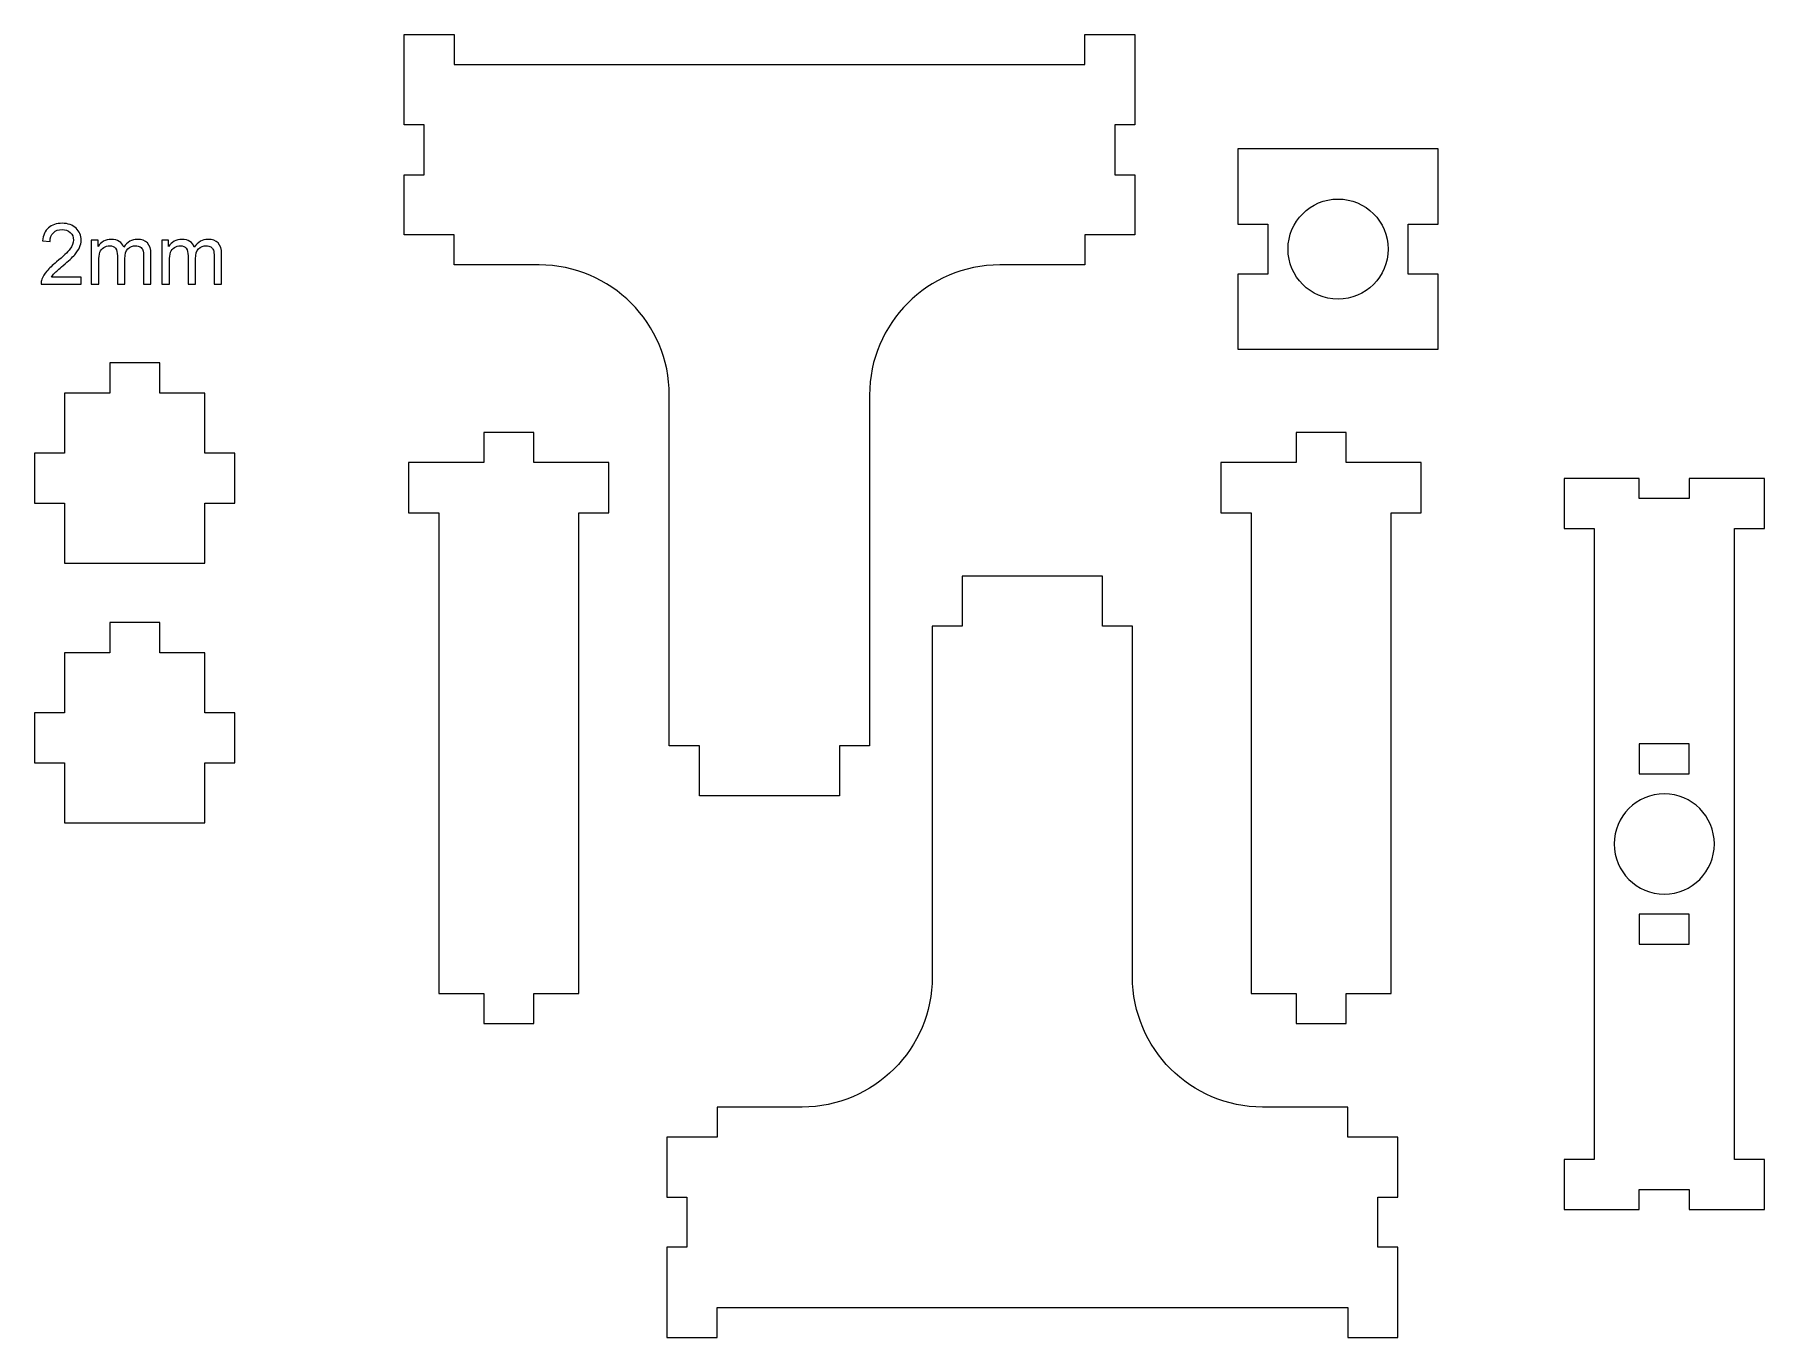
# Model space of a CAD drawing. Header units: millimetres. Extents: x -359 to 31, y -428 to 533.
# Drawn here: x -312.3 to -139.6, y -318.7 to -188.6 of the extents above; entities that cross this region are included whole.
import ezdxf

# ---------------------------------------------------------------- set-up
doc = ezdxf.new("R2010")
doc.units = ezdxf.units.MM
doc.header["$MEASUREMENT"] = 0
doc.layers.add('Cut', color=7, linetype='Continuous')
doc.layers.add('Guides', color=7, linetype='Continuous', plot=False)

msp = doc.modelspace()

# ---------------------------------------------------------------- linework, layer by layer
at = {"layer": 'Cut', "color": 250, "lineweight": 9}
msp.add_ellipse((-182.1365, -210.0274), major_axis=(0, 5), ratio=1, dxfattribs=at)
for points, knots in [([(-202.4346, -208.6134), (-202.4346, -208.6134), (-202.4346, -202.6135), (-202.4346, -202.6135), (-202.4346, -202.6135), (-202.4346, -202.6135), (-204.4346, -202.6135), (-204.4346, -202.6135), (-204.4346, -202.6135), (-204.4346, -202.6135), (-204.4346, -197.6135), (-204.4346, -197.6135), (-204.4346, -197.6135), (-204.4346, -197.6135), (-202.4346, -197.6135), (-202.4346, -197.6135), (-202.4346, -197.6135), (-202.4346, -197.6135), (-202.4346, -191.6134), (-202.4346, -191.6134), (-202.4346, -191.6134), (-202.4346, -191.6134), (-202.4346, -188.6134), (-202.4346, -188.6134), (-202.4346, -188.6134), (-202.4346, -188.6134), (-207.4346, -188.6134), (-207.4346, -188.6134), (-207.4346, -188.6134), (-207.4346, -188.6134), (-207.4346, -191.6134), (-207.4346, -191.6134), (-207.4346, -191.6134), (-207.4346, -191.6134), (-228.9346, -191.6134), (-228.9346, -191.6134), (-228.9346, -191.6134), (-228.9346, -191.6134), (-248.9346, -191.6134), (-248.9346, -191.6134), (-248.9346, -191.6134), (-248.9346, -191.6134), (-270.4346, -191.6134), (-270.4346, -191.6134), (-270.4346, -191.6134), (-270.4346, -191.6134), (-270.4346, -188.6134), (-270.4346, -188.6134), (-270.4346, -188.6134), (-270.4346, -188.6134), (-275.4346, -188.6134), (-275.4346, -188.6134), (-275.4346, -188.6134), (-275.4346, -188.6134), (-275.4346, -191.6134), (-275.4346, -191.6134), (-275.4346, -191.6134), (-275.4346, -191.6134), (-275.4346, -197.6135), (-275.4346, -197.6135), (-275.4346, -197.6135), (-275.4346, -197.6135), (-273.4346, -197.6135), (-273.4346, -197.6135), (-273.4346, -197.6135), (-273.4346, -197.6135), (-273.4346, -202.6135), (-273.4346, -202.6135), (-273.4346, -202.6135), (-273.4346, -202.6135), (-275.4346, -202.6135), (-275.4346, -202.6135), (-275.4346, -202.6135), (-275.4346, -202.6135), (-275.4346, -208.6134), (-275.4346, -208.6134), (-275.4346, -208.6134), (-275.4346, -208.6134), (-270.4346, -208.6134), (-270.4346, -208.6134), (-270.4346, -208.6134), (-270.4346, -208.6134), (-270.4346, -211.6134), (-270.4346, -211.6134), (-270.4346, -211.6134), (-270.4346, -211.6134), (-261.9346, -211.6134), (-261.9346, -211.6134), (-261.9346, -211.6134), (-254.7549, -211.6134), (-248.9346, -217.4337), (-248.9346, -224.6134), (-248.9346, -224.6134), (-248.9346, -224.6134), (-248.9346, -259.6134), (-248.9346, -259.6134), (-248.9346, -259.6134), (-248.9346, -259.6134), (-245.9346, -259.6134), (-245.9346, -259.6134), (-245.9346, -259.6134), (-245.9346, -259.6134), (-245.9346, -264.6134), (-245.9346, -264.6134), (-245.9346, -264.6134), (-245.9346, -264.6134), (-231.9346, -264.6134), (-231.9346, -264.6134), (-231.9346, -264.6134), (-231.9346, -264.6134), (-231.9346, -259.6134), (-231.9346, -259.6134), (-231.9346, -259.6134), (-231.9346, -259.6134), (-228.9346, -259.6134), (-228.9346, -259.6134), (-228.9346, -259.6134), (-228.9346, -259.6134), (-228.9346, -224.6134), (-228.9346, -224.6134), (-228.9346, -224.6134), (-228.9346, -217.4337), (-223.1143, -211.6134), (-215.9346, -211.6134), (-215.9346, -211.6134), (-215.9346, -211.6134), (-207.4346, -211.6134), (-207.4346, -211.6134), (-207.4346, -211.6134), (-207.4346, -211.6134), (-207.4346, -208.6134), (-207.4346, -208.6134), (-207.4346, -208.6134), (-207.4346, -208.6134), (-202.4346, -208.6134), (-202.4346, -208.6134)], [0, 0, 0, 0, 0.02857143, 0.02857143, 0.02857143, 0.02857143, 0.05714286, 0.05714286, 0.05714286, 0.05714286, 0.08571429, 0.08571429, 0.08571429, 0.08571429, 0.11428571, 0.11428571, 0.11428571, 0.11428571, 0.14285714, 0.14285714, 0.14285714, 0.14285714, 0.17142857, 0.17142857, 0.17142857, 0.17142857, 0.2, 0.2, 0.2, 0.2, 0.22857143, 0.22857143, 0.22857143, 0.22857143, 0.25714286, 0.25714286, 0.25714286, 0.25714286, 0.28571429, 0.28571429, 0.28571429, 0.28571429, 0.31428571, 0.31428571, 0.31428571, 0.31428571, 0.34285714, 0.34285714, 0.34285714, 0.34285714, 0.37142857, 0.37142857, 0.37142857, 0.37142857, 0.4, 0.4, 0.4, 0.4, 0.42857143, 0.42857143, 0.42857143, 0.42857143, 0.45714286, 0.45714286, 0.45714286, 0.45714286, 0.48571429, 0.48571429, 0.48571429, 0.48571429, 0.51428571, 0.51428571, 0.51428571, 0.51428571, 0.54285714, 0.54285714, 0.54285714, 0.54285714, 0.57142857, 0.57142857, 0.57142857, 0.57142857, 0.6, 0.6, 0.6, 0.6, 0.62857143, 0.62857143, 0.62857143, 0.62857143, 0.65714286, 0.65714286, 0.65714286, 0.65714286, 0.68571429, 0.68571429, 0.68571429, 0.68571429, 0.71428571, 0.71428571, 0.71428571, 0.71428571, 0.74285714, 0.74285714, 0.74285714, 0.74285714, 0.77142857, 0.77142857, 0.77142857, 0.77142857, 0.8, 0.8, 0.8, 0.8, 0.82857143, 0.82857143, 0.82857143, 0.82857143, 0.85714286, 0.85714286, 0.85714286, 0.85714286, 0.88571429, 0.88571429, 0.88571429, 0.88571429, 0.91428571, 0.91428571, 0.91428571, 0.91428571, 0.94285714, 0.94285714, 0.94285714, 0.94285714, 1, 1, 1, 1]), ([(-192.1365, -200.0274), (-192.1365, -200.0274), (-172.1365, -200.0274), (-172.1365, -200.0274), (-172.1365, -200.0274), (-172.1365, -200.0274), (-172.1365, -207.5273), (-172.1365, -207.5273), (-172.1365, -207.5273), (-172.1365, -207.5273), (-175.1365, -207.5273), (-175.1365, -207.5273), (-175.1365, -207.5273), (-175.1365, -207.5273), (-175.1365, -212.5273), (-175.1365, -212.5273), (-175.1365, -212.5273), (-175.1365, -212.5273), (-172.1365, -212.5273), (-172.1365, -212.5273), (-172.1365, -212.5273), (-172.1365, -212.5273), (-172.1365, -220.0274), (-172.1365, -220.0274), (-172.1365, -220.0274), (-172.1365, -220.0274), (-192.1365, -220.0274), (-192.1365, -220.0274), (-192.1365, -220.0274), (-192.1365, -220.0274), (-192.1365, -212.5273), (-192.1365, -212.5273), (-192.1365, -212.5273), (-192.1365, -212.5273), (-189.1365, -212.5273), (-189.1365, -212.5273), (-189.1365, -212.5273), (-189.1365, -212.5273), (-189.1365, -207.5273), (-189.1365, -207.5273), (-189.1365, -207.5273), (-189.1365, -207.5273), (-192.1365, -207.5273), (-192.1365, -207.5273), (-192.1365, -207.5273), (-192.1365, -207.5273), (-192.1365, -200.0274), (-192.1365, -200.0274)], [0, 0, 0, 0, 0.07692308, 0.07692308, 0.07692308, 0.07692308, 0.15384615, 0.15384615, 0.15384615, 0.15384615, 0.23076923, 0.23076923, 0.23076923, 0.23076923, 0.30769231, 0.30769231, 0.30769231, 0.30769231, 0.38461538, 0.38461538, 0.38461538, 0.38461538, 0.46153846, 0.46153846, 0.46153846, 0.46153846, 0.53846154, 0.53846154, 0.53846154, 0.53846154, 0.61538462, 0.61538462, 0.61538462, 0.61538462, 0.69230769, 0.69230769, 0.69230769, 0.69230769, 0.76923077, 0.76923077, 0.76923077, 0.76923077, 0.84615385, 0.84615385, 0.84615385, 0.84615385, 1, 1, 1, 1]), ([(-295.3327, -230.3967), (-295.3327, -230.3967), (-292.3327, -230.3967), (-292.3327, -230.3967), (-292.3327, -230.3967), (-292.3327, -230.3967), (-292.3327, -235.3967), (-292.3327, -235.3967), (-292.3327, -235.3967), (-292.3327, -235.3967), (-295.3327, -235.3967), (-295.3327, -235.3967), (-295.3327, -235.3967), (-295.3327, -235.3967), (-295.3327, -241.3968), (-295.3327, -241.3968), (-295.3327, -241.3968), (-295.3327, -241.3968), (-309.3327, -241.3968), (-309.3327, -241.3968), (-309.3327, -241.3968), (-309.3327, -241.3968), (-309.3327, -235.3967), (-309.3327, -235.3967), (-309.3327, -235.3967), (-309.3327, -235.3967), (-312.3327, -235.3967), (-312.3327, -235.3967), (-312.3327, -235.3967), (-312.3327, -235.3967), (-312.3327, -230.3967), (-312.3327, -230.3967), (-312.3327, -230.3967), (-312.3327, -230.3967), (-309.3327, -230.3967), (-309.3327, -230.3967), (-309.3327, -230.3967), (-309.3327, -230.3967), (-309.3327, -224.3968), (-309.3327, -224.3968), (-309.3327, -224.3968), (-309.3327, -224.3968), (-304.8328, -224.3968), (-304.8328, -224.3968), (-304.8328, -224.3968), (-304.8328, -224.3968), (-304.8328, -221.3968), (-304.8328, -221.3968), (-304.8328, -221.3968), (-304.8328, -221.3968), (-299.8328, -221.3968), (-299.8328, -221.3968), (-299.8328, -221.3968), (-299.8328, -221.3968), (-299.8328, -224.3968), (-299.8328, -224.3968), (-299.8328, -224.3968), (-299.8328, -224.3968), (-295.3327, -224.3968), (-295.3327, -224.3968), (-295.3327, -224.3968), (-295.3327, -224.3968), (-295.3327, -230.3967), (-295.3327, -230.3967)], [0, 0, 0, 0, 0.05882353, 0.05882353, 0.05882353, 0.05882353, 0.11764706, 0.11764706, 0.11764706, 0.11764706, 0.17647059, 0.17647059, 0.17647059, 0.17647059, 0.23529412, 0.23529412, 0.23529412, 0.23529412, 0.29411765, 0.29411765, 0.29411765, 0.29411765, 0.35294118, 0.35294118, 0.35294118, 0.35294118, 0.41176471, 0.41176471, 0.41176471, 0.41176471, 0.47058824, 0.47058824, 0.47058824, 0.47058824, 0.52941176, 0.52941176, 0.52941176, 0.52941176, 0.58823529, 0.58823529, 0.58823529, 0.58823529, 0.64705882, 0.64705882, 0.64705882, 0.64705882, 0.70588235, 0.70588235, 0.70588235, 0.70588235, 0.76470588, 0.76470588, 0.76470588, 0.76470588, 0.82352941, 0.82352941, 0.82352941, 0.82352941, 0.88235294, 0.88235294, 0.88235294, 0.88235294, 1, 1, 1, 1]), ([(-257.9719, -284.3412), (-257.9719, -284.3412), (-262.4719, -284.3412), (-262.4719, -284.3412), (-262.4719, -284.3412), (-262.4719, -284.3412), (-262.4719, -287.3412), (-262.4719, -287.3412), (-262.4719, -287.3412), (-262.4719, -287.3412), (-267.4719, -287.3412), (-267.4719, -287.3412), (-267.4719, -287.3412), (-267.4719, -287.3412), (-267.4718, -284.3412), (-267.4718, -284.3412), (-267.4718, -284.3412), (-267.4718, -284.3412), (-271.9719, -284.3412), (-271.9719, -284.3412), (-271.9719, -284.3412), (-271.9719, -284.3412), (-271.9719, -236.3412), (-271.9719, -236.3412), (-271.9719, -236.3412), (-271.9719, -236.3412), (-274.9719, -236.3412), (-274.9719, -236.3412), (-274.9719, -236.3412), (-274.9719, -236.3412), (-274.9719, -231.3412), (-274.9719, -231.3412), (-274.9719, -231.3412), (-274.9719, -231.3412), (-267.472, -231.3412), (-267.472, -231.3412), (-267.472, -231.3412), (-267.472, -231.3412), (-267.472, -228.3412), (-267.472, -228.3412), (-267.472, -228.3412), (-267.472, -228.3412), (-262.472, -228.3412), (-262.472, -228.3412), (-262.472, -228.3412), (-262.472, -228.3412), (-262.472, -231.3412), (-262.472, -231.3412), (-262.472, -231.3412), (-262.472, -231.3412), (-254.9719, -231.3412), (-254.9719, -231.3412), (-254.9719, -231.3412), (-254.9719, -231.3412), (-254.9719, -236.3412), (-254.9719, -236.3412), (-254.9719, -236.3412), (-254.9719, -236.3412), (-257.9719, -236.3412), (-257.9719, -236.3412), (-257.9719, -236.3412), (-257.9719, -236.3412), (-257.9719, -284.3412), (-257.9719, -284.3412)], [0, 0, 0, 0, 0.05882353, 0.05882353, 0.05882353, 0.05882353, 0.11764706, 0.11764706, 0.11764706, 0.11764706, 0.17647059, 0.17647059, 0.17647059, 0.17647059, 0.23529412, 0.23529412, 0.23529412, 0.23529412, 0.29411765, 0.29411765, 0.29411765, 0.29411765, 0.35294118, 0.35294118, 0.35294118, 0.35294118, 0.41176471, 0.41176471, 0.41176471, 0.41176471, 0.47058824, 0.47058824, 0.47058824, 0.47058824, 0.52941176, 0.52941176, 0.52941176, 0.52941176, 0.58823529, 0.58823529, 0.58823529, 0.58823529, 0.64705882, 0.64705882, 0.64705882, 0.64705882, 0.70588235, 0.70588235, 0.70588235, 0.70588235, 0.76470588, 0.76470588, 0.76470588, 0.76470588, 0.82352941, 0.82352941, 0.82352941, 0.82352941, 0.88235294, 0.88235294, 0.88235294, 0.88235294, 1, 1, 1, 1]), ([(-176.8331, -284.3412), (-176.8331, -284.3412), (-181.3331, -284.3412), (-181.3331, -284.3412), (-181.3331, -284.3412), (-181.3331, -284.3412), (-181.3331, -287.3412), (-181.3331, -287.3412), (-181.3331, -287.3412), (-181.3331, -287.3412), (-186.3331, -287.3412), (-186.3331, -287.3412), (-186.3331, -287.3412), (-186.3331, -287.3412), (-186.333, -284.3412), (-186.333, -284.3412), (-186.333, -284.3412), (-186.333, -284.3412), (-190.8331, -284.3412), (-190.8331, -284.3412), (-190.8331, -284.3412), (-190.8331, -284.3412), (-190.8331, -236.3412), (-190.8331, -236.3412), (-190.8331, -236.3412), (-190.8331, -236.3412), (-193.8331, -236.3412), (-193.8331, -236.3412), (-193.8331, -236.3412), (-193.8331, -236.3412), (-193.8331, -231.3412), (-193.8331, -231.3412), (-193.8331, -231.3412), (-193.8331, -231.3412), (-186.3332, -231.3412), (-186.3332, -231.3412), (-186.3332, -231.3412), (-186.3332, -231.3412), (-186.3332, -228.3412), (-186.3332, -228.3412), (-186.3332, -228.3412), (-186.3332, -228.3412), (-181.3332, -228.3412), (-181.3332, -228.3412), (-181.3332, -228.3412), (-181.3332, -228.3412), (-181.3332, -231.3412), (-181.3332, -231.3412), (-181.3332, -231.3412), (-181.3332, -231.3412), (-173.8331, -231.3412), (-173.8331, -231.3412), (-173.8331, -231.3412), (-173.8331, -231.3412), (-173.8331, -236.3412), (-173.8331, -236.3412), (-173.8331, -236.3412), (-173.8331, -236.3412), (-176.8331, -236.3412), (-176.8331, -236.3412), (-176.8331, -236.3412), (-176.8331, -236.3412), (-176.8331, -284.3412), (-176.8331, -284.3412)], [0, 0, 0, 0, 0.05882353, 0.05882353, 0.05882353, 0.05882353, 0.11764706, 0.11764706, 0.11764706, 0.11764706, 0.17647059, 0.17647059, 0.17647059, 0.17647059, 0.23529412, 0.23529412, 0.23529412, 0.23529412, 0.29411765, 0.29411765, 0.29411765, 0.29411765, 0.35294118, 0.35294118, 0.35294118, 0.35294118, 0.41176471, 0.41176471, 0.41176471, 0.41176471, 0.47058824, 0.47058824, 0.47058824, 0.47058824, 0.52941176, 0.52941176, 0.52941176, 0.52941176, 0.58823529, 0.58823529, 0.58823529, 0.58823529, 0.64705882, 0.64705882, 0.64705882, 0.64705882, 0.70588235, 0.70588235, 0.70588235, 0.70588235, 0.76470588, 0.76470588, 0.76470588, 0.76470588, 0.82352941, 0.82352941, 0.82352941, 0.82352941, 0.88235294, 0.88235294, 0.88235294, 0.88235294, 1, 1, 1, 1]), ([(-156.553, -232.9161), (-156.553, -232.9161), (-152.0531, -232.9161), (-152.0531, -232.9161), (-152.0531, -232.9161), (-152.0531, -232.9161), (-152.0531, -234.9161), (-152.0531, -234.9161), (-152.0531, -234.9161), (-152.0531, -234.9161), (-147.0531, -234.9161), (-147.0531, -234.9161), (-147.0531, -234.9161), (-147.0531, -234.9161), (-147.0531, -232.9161), (-147.0531, -232.9161), (-147.0531, -232.9161), (-147.0531, -232.9161), (-142.553, -232.9161), (-142.553, -232.9161), (-142.553, -232.9161), (-142.553, -232.9161), (-139.553, -232.9161), (-139.553, -232.9161), (-139.553, -232.9161), (-139.553, -232.9161), (-139.553, -237.9161), (-139.553, -237.9161), (-139.553, -237.9161), (-139.553, -237.9161), (-142.553, -237.9161), (-142.553, -237.9161), (-142.553, -237.9161), (-142.553, -237.9161), (-142.553, -300.9161), (-142.553, -300.9161), (-142.553, -300.9161), (-142.553, -300.9161), (-139.553, -300.9161), (-139.553, -300.9161), (-139.553, -300.9161), (-139.553, -300.9161), (-139.553, -305.9161), (-139.553, -305.9161), (-139.553, -305.9161), (-139.553, -305.9161), (-142.553, -305.9161), (-142.553, -305.9161), (-142.553, -305.9161), (-142.553, -305.9161), (-147.0532, -305.9161), (-147.0532, -305.9161), (-147.0532, -305.9161), (-147.0532, -305.9161), (-147.0532, -303.9161), (-147.0532, -303.9161), (-147.0532, -303.9161), (-147.0532, -303.9161), (-152.0532, -303.9161), (-152.0532, -303.9161), (-152.0532, -303.9161), (-152.0532, -303.9161), (-152.0532, -305.9161), (-152.0532, -305.9161), (-152.0532, -305.9161), (-152.0532, -305.9161), (-156.553, -305.9161), (-156.553, -305.9161), (-156.553, -305.9161), (-156.553, -305.9161), (-159.553, -305.9161), (-159.553, -305.9161), (-159.553, -305.9161), (-159.553, -305.9161), (-159.553, -300.9161), (-159.553, -300.9161), (-159.553, -300.9161), (-159.553, -300.9161), (-156.553, -300.9161), (-156.553, -300.9161), (-156.553, -300.9161), (-156.553, -300.9161), (-156.553, -237.9161), (-156.553, -237.9161), (-156.553, -237.9161), (-156.553, -237.9161), (-159.553, -237.9161), (-159.553, -237.9161), (-159.553, -237.9161), (-159.553, -237.9161), (-159.553, -232.9161), (-159.553, -232.9161), (-159.553, -232.9161), (-159.553, -232.9161), (-156.553, -232.9161), (-156.553, -232.9161)], [0, 0, 0, 0, 0.04, 0.04, 0.04, 0.04, 0.08, 0.08, 0.08, 0.08, 0.12, 0.12, 0.12, 0.12, 0.16, 0.16, 0.16, 0.16, 0.2, 0.2, 0.2, 0.2, 0.24, 0.24, 0.24, 0.24, 0.28, 0.28, 0.28, 0.28, 0.32, 0.32, 0.32, 0.32, 0.36, 0.36, 0.36, 0.36, 0.4, 0.4, 0.4, 0.4, 0.44, 0.44, 0.44, 0.44, 0.48, 0.48, 0.48, 0.48, 0.52, 0.52, 0.52, 0.52, 0.56, 0.56, 0.56, 0.56, 0.6, 0.6, 0.6, 0.6, 0.64, 0.64, 0.64, 0.64, 0.68, 0.68, 0.68, 0.68, 0.72, 0.72, 0.72, 0.72, 0.76, 0.76, 0.76, 0.76, 0.8, 0.8, 0.8, 0.8, 0.84, 0.84, 0.84, 0.84, 0.88, 0.88, 0.88, 0.88, 0.92, 0.92, 0.92, 0.92, 1, 1, 1, 1]), ([(-176.1716, -298.6768), (-176.1716, -298.6768), (-176.1716, -304.6767), (-176.1716, -304.6767), (-176.1716, -304.6767), (-176.1716, -304.6767), (-178.1716, -304.6767), (-178.1716, -304.6767), (-178.1716, -304.6767), (-178.1716, -304.6767), (-178.1716, -309.6767), (-178.1716, -309.6767), (-178.1716, -309.6767), (-178.1716, -309.6767), (-176.1716, -309.6767), (-176.1716, -309.6767), (-176.1716, -309.6767), (-176.1716, -309.6767), (-176.1716, -315.6768), (-176.1716, -315.6768), (-176.1716, -315.6768), (-176.1716, -315.6768), (-176.1716, -318.6768), (-176.1716, -318.6768), (-176.1716, -318.6768), (-176.1716, -318.6768), (-181.1716, -318.6768), (-181.1716, -318.6768), (-181.1716, -318.6768), (-181.1716, -318.6768), (-181.1716, -315.6768), (-181.1716, -315.6768), (-181.1716, -315.6768), (-181.1716, -315.6768), (-202.6716, -315.6768), (-202.6716, -315.6768), (-202.6716, -315.6768), (-202.6716, -315.6768), (-222.6716, -315.6768), (-222.6716, -315.6768), (-222.6716, -315.6768), (-222.6716, -315.6768), (-244.1716, -315.6768), (-244.1716, -315.6768), (-244.1716, -315.6768), (-244.1716, -315.6768), (-244.1716, -318.6768), (-244.1716, -318.6768), (-244.1716, -318.6768), (-244.1716, -318.6768), (-249.1716, -318.6768), (-249.1716, -318.6768), (-249.1716, -318.6768), (-249.1716, -318.6768), (-249.1716, -315.6768), (-249.1716, -315.6768), (-249.1716, -315.6768), (-249.1716, -315.6768), (-249.1716, -309.6767), (-249.1716, -309.6767), (-249.1716, -309.6767), (-249.1716, -309.6767), (-247.1716, -309.6767), (-247.1716, -309.6767), (-247.1716, -309.6767), (-247.1716, -309.6767), (-247.1716, -304.6767), (-247.1716, -304.6767), (-247.1716, -304.6767), (-247.1716, -304.6767), (-249.1716, -304.6767), (-249.1716, -304.6767), (-249.1716, -304.6767), (-249.1716, -304.6767), (-249.1716, -298.6768), (-249.1716, -298.6768), (-249.1716, -298.6768), (-249.1716, -298.6768), (-244.1716, -298.6768), (-244.1716, -298.6768), (-244.1716, -298.6768), (-244.1716, -298.6768), (-244.1716, -295.6768), (-244.1716, -295.6768), (-244.1716, -295.6768), (-244.1716, -295.6768), (-235.6716, -295.6768), (-235.6716, -295.6768), (-235.6716, -295.6768), (-228.4919, -295.6768), (-222.6716, -289.8565), (-222.6716, -282.6768), (-222.6716, -282.6768), (-222.6716, -282.6768), (-222.6716, -247.6768), (-222.6716, -247.6768), (-222.6716, -247.6768), (-222.6716, -247.6768), (-219.6716, -247.6768), (-219.6716, -247.6768), (-219.6716, -247.6768), (-219.6716, -247.6768), (-219.6716, -242.6768), (-219.6716, -242.6768), (-219.6716, -242.6768), (-219.6716, -242.6768), (-205.6716, -242.6768), (-205.6716, -242.6768), (-205.6716, -242.6768), (-205.6716, -242.6768), (-205.6716, -247.6768), (-205.6716, -247.6768), (-205.6716, -247.6768), (-205.6716, -247.6768), (-202.6716, -247.6768), (-202.6716, -247.6768), (-202.6716, -247.6768), (-202.6716, -247.6768), (-202.6716, -282.6768), (-202.6716, -282.6768), (-202.6716, -282.6768), (-202.6716, -289.8565), (-196.8513, -295.6768), (-189.6716, -295.6768), (-189.6716, -295.6768), (-189.6716, -295.6768), (-181.1716, -295.6768), (-181.1716, -295.6768), (-181.1716, -295.6768), (-181.1716, -295.6768), (-181.1716, -298.6768), (-181.1716, -298.6768), (-181.1716, -298.6768), (-181.1716, -298.6768), (-176.1716, -298.6768), (-176.1716, -298.6768)], [0, 0, 0, 0, 0.02857143, 0.02857143, 0.02857143, 0.02857143, 0.05714286, 0.05714286, 0.05714286, 0.05714286, 0.08571429, 0.08571429, 0.08571429, 0.08571429, 0.11428571, 0.11428571, 0.11428571, 0.11428571, 0.14285714, 0.14285714, 0.14285714, 0.14285714, 0.17142857, 0.17142857, 0.17142857, 0.17142857, 0.2, 0.2, 0.2, 0.2, 0.22857143, 0.22857143, 0.22857143, 0.22857143, 0.25714286, 0.25714286, 0.25714286, 0.25714286, 0.28571429, 0.28571429, 0.28571429, 0.28571429, 0.31428571, 0.31428571, 0.31428571, 0.31428571, 0.34285714, 0.34285714, 0.34285714, 0.34285714, 0.37142857, 0.37142857, 0.37142857, 0.37142857, 0.4, 0.4, 0.4, 0.4, 0.42857143, 0.42857143, 0.42857143, 0.42857143, 0.45714286, 0.45714286, 0.45714286, 0.45714286, 0.48571429, 0.48571429, 0.48571429, 0.48571429, 0.51428571, 0.51428571, 0.51428571, 0.51428571, 0.54285714, 0.54285714, 0.54285714, 0.54285714, 0.57142857, 0.57142857, 0.57142857, 0.57142857, 0.6, 0.6, 0.6, 0.6, 0.62857143, 0.62857143, 0.62857143, 0.62857143, 0.65714286, 0.65714286, 0.65714286, 0.65714286, 0.68571429, 0.68571429, 0.68571429, 0.68571429, 0.71428571, 0.71428571, 0.71428571, 0.71428571, 0.74285714, 0.74285714, 0.74285714, 0.74285714, 0.77142857, 0.77142857, 0.77142857, 0.77142857, 0.8, 0.8, 0.8, 0.8, 0.82857143, 0.82857143, 0.82857143, 0.82857143, 0.85714286, 0.85714286, 0.85714286, 0.85714286, 0.88571429, 0.88571429, 0.88571429, 0.88571429, 0.91428571, 0.91428571, 0.91428571, 0.91428571, 0.94285714, 0.94285714, 0.94285714, 0.94285714, 1, 1, 1, 1]), ([(-295.3327, -256.32), (-295.3327, -256.32), (-292.3327, -256.32), (-292.3327, -256.32), (-292.3327, -256.32), (-292.3327, -256.32), (-292.3327, -261.32), (-292.3327, -261.32), (-292.3327, -261.32), (-292.3327, -261.32), (-295.3327, -261.32), (-295.3327, -261.32), (-295.3327, -261.32), (-295.3327, -261.32), (-295.3327, -267.3201), (-295.3327, -267.3201), (-295.3327, -267.3201), (-295.3327, -267.3201), (-309.3327, -267.3201), (-309.3327, -267.3201), (-309.3327, -267.3201), (-309.3327, -267.3201), (-309.3327, -261.32), (-309.3327, -261.32), (-309.3327, -261.32), (-309.3327, -261.32), (-312.3327, -261.32), (-312.3327, -261.32), (-312.3327, -261.32), (-312.3327, -261.32), (-312.3327, -256.32), (-312.3327, -256.32), (-312.3327, -256.32), (-312.3327, -256.32), (-309.3327, -256.32), (-309.3327, -256.32), (-309.3327, -256.32), (-309.3327, -256.32), (-309.3327, -250.3201), (-309.3327, -250.3201), (-309.3327, -250.3201), (-309.3327, -250.3201), (-304.8328, -250.3201), (-304.8328, -250.3201), (-304.8328, -250.3201), (-304.8328, -250.3201), (-304.8328, -247.3201), (-304.8328, -247.3201), (-304.8328, -247.3201), (-304.8328, -247.3201), (-299.8328, -247.3201), (-299.8328, -247.3201), (-299.8328, -247.3201), (-299.8328, -247.3201), (-299.8328, -250.3201), (-299.8328, -250.3201), (-299.8328, -250.3201), (-299.8328, -250.3201), (-295.3327, -250.3201), (-295.3327, -250.3201), (-295.3327, -250.3201), (-295.3327, -250.3201), (-295.3327, -256.32), (-295.3327, -256.32)], [0, 0, 0, 0, 0.05882353, 0.05882353, 0.05882353, 0.05882353, 0.11764706, 0.11764706, 0.11764706, 0.11764706, 0.17647059, 0.17647059, 0.17647059, 0.17647059, 0.23529412, 0.23529412, 0.23529412, 0.23529412, 0.29411765, 0.29411765, 0.29411765, 0.29411765, 0.35294118, 0.35294118, 0.35294118, 0.35294118, 0.41176471, 0.41176471, 0.41176471, 0.41176471, 0.47058824, 0.47058824, 0.47058824, 0.47058824, 0.52941176, 0.52941176, 0.52941176, 0.52941176, 0.58823529, 0.58823529, 0.58823529, 0.58823529, 0.64705882, 0.64705882, 0.64705882, 0.64705882, 0.70588235, 0.70588235, 0.70588235, 0.70588235, 0.76470588, 0.76470588, 0.76470588, 0.76470588, 0.82352941, 0.82352941, 0.82352941, 0.82352941, 0.88235294, 0.88235294, 0.88235294, 0.88235294, 1, 1, 1, 1]), ([(-152.053, -262.4161), (-152.053, -262.4161), (-152.053, -259.4161), (-152.053, -259.4161), (-152.053, -259.4161), (-152.053, -259.4161), (-147.053, -259.4161), (-147.053, -259.4161), (-147.053, -259.4161), (-147.053, -259.4161), (-147.053, -262.4161), (-147.053, -262.4161), (-147.053, -262.4161), (-147.053, -262.4161), (-152.053, -262.4161), (-152.053, -262.4161)], [0, 0, 0, 0, 0.2, 0.2, 0.2, 0.2, 0.4, 0.4, 0.4, 0.4, 0.6, 0.6, 0.6, 0.6, 1, 1, 1, 1]), ([(-154.553, -269.4161), (-154.553, -266.6547), (-152.3144, -264.4161), (-149.553, -264.4161), (-149.553, -264.4161), (-146.7916, -264.4161), (-144.553, -266.6547), (-144.553, -269.4161), (-144.553, -269.4161), (-144.553, -272.1775), (-146.7916, -274.4161), (-149.553, -274.4161), (-149.553, -274.4161), (-152.3144, -274.4161), (-154.553, -272.1775), (-154.553, -269.4161)], [0, 0, 0, 0, 0.2, 0.2, 0.2, 0.2, 0.4, 0.4, 0.4, 0.4, 0.6, 0.6, 0.6, 0.6, 1, 1, 1, 1]), ([(-152.053, -279.4161), (-152.053, -279.4161), (-152.053, -276.4161), (-152.053, -276.4161), (-152.053, -276.4161), (-152.053, -276.4161), (-147.053, -276.4161), (-147.053, -276.4161), (-147.053, -276.4161), (-147.053, -276.4161), (-147.053, -279.4161), (-147.053, -279.4161), (-147.053, -279.4161), (-147.053, -279.4161), (-152.053, -279.4161), (-152.053, -279.4161)], [0, 0, 0, 0, 0.2, 0.2, 0.2, 0.2, 0.4, 0.4, 0.4, 0.4, 0.6, 0.6, 0.6, 0.6, 1, 1, 1, 1])]:
    msp.add_open_spline(points, degree=3, knots=knots, dxfattribs=at)
at = {"layer": 'Guides', "color": 250}
for points, knots in [([(-307.6765, -212.8298), (-307.6765, -212.8298), (-307.6765, -213.541), (-307.6765, -213.541), (-307.6765, -213.541), (-307.6765, -213.541), (-311.6898, -213.541), (-311.6898, -213.541), (-311.6898, -213.541), (-311.6954, -213.3618), (-311.6658, -213.1896), (-311.6023, -213.0231), (-311.6023, -213.0231), (-311.4993, -212.7508), (-311.3342, -212.4813), (-311.107, -212.2174), (-311.107, -212.2174), (-310.8798, -211.9535), (-310.5552, -211.6487), (-310.1333, -211.303), (-310.1333, -211.303), (-309.4771, -210.7625), (-309.0312, -210.3349), (-308.7984, -210.0189), (-308.7984, -210.0189), (-308.5641, -209.7028), (-308.447, -209.4036), (-308.447, -209.1214), (-308.447, -209.1214), (-308.447, -208.8265), (-308.5529, -208.5781), (-308.7645, -208.3749), (-308.7645, -208.3749), (-308.9762, -208.1731), (-309.2528, -208.0715), (-309.5928, -208.0715), (-309.5928, -208.0715), (-309.9527, -208.0715), (-310.2405, -208.1788), (-310.4564, -208.3932), (-310.4564, -208.3932), (-310.6724, -208.6063), (-310.781, -208.9027), (-310.7838, -209.2822), (-310.7838, -209.2822), (-310.7838, -209.2822), (-311.5458, -209.206), (-311.5458, -209.206), (-311.5458, -209.206), (-311.4936, -208.636), (-311.2961, -208.2013), (-310.9546, -207.9022), (-310.9546, -207.9022), (-310.6117, -207.603), (-310.1531, -207.4534), (-309.5759, -207.4534), (-309.5759, -207.4534), (-308.9945, -207.4534), (-308.5331, -207.6143), (-308.1944, -207.9375), (-308.1944, -207.9375), (-307.8544, -208.2606), (-307.685, -208.6614), (-307.685, -209.1383), (-307.685, -209.1383), (-307.685, -209.381), (-307.7344, -209.6195), (-307.8346, -209.8538), (-307.8346, -209.8538), (-307.9334, -210.0894), (-308.0985, -210.3364), (-308.3285, -210.596), (-308.3285, -210.596), (-308.5599, -210.8542), (-308.9423, -211.2112), (-309.4757, -211.6628), (-309.4757, -211.6628), (-309.923, -212.0382), (-310.2109, -212.2922), (-310.3379, -212.4262), (-310.3379, -212.4262), (-310.4649, -212.5603), (-310.5693, -212.6943), (-310.6526, -212.8298), (-310.6526, -212.8298), (-310.6526, -212.8298), (-307.6765, -212.8298), (-307.6765, -212.8298)], [0, 0, 0, 0, 0.04347826, 0.04347826, 0.04347826, 0.04347826, 0.08695652, 0.08695652, 0.08695652, 0.08695652, 0.13043478, 0.13043478, 0.13043478, 0.13043478, 0.17391304, 0.17391304, 0.17391304, 0.17391304, 0.2173913, 0.2173913, 0.2173913, 0.2173913, 0.26086957, 0.26086957, 0.26086957, 0.26086957, 0.30434783, 0.30434783, 0.30434783, 0.30434783, 0.34782609, 0.34782609, 0.34782609, 0.34782609, 0.39130435, 0.39130435, 0.39130435, 0.39130435, 0.43478261, 0.43478261, 0.43478261, 0.43478261, 0.47826087, 0.47826087, 0.47826087, 0.47826087, 0.52173913, 0.52173913, 0.52173913, 0.52173913, 0.56521739, 0.56521739, 0.56521739, 0.56521739, 0.60869565, 0.60869565, 0.60869565, 0.60869565, 0.65217391, 0.65217391, 0.65217391, 0.65217391, 0.69565217, 0.69565217, 0.69565217, 0.69565217, 0.73913043, 0.73913043, 0.73913043, 0.73913043, 0.7826087, 0.7826087, 0.7826087, 0.7826087, 0.82608696, 0.82608696, 0.82608696, 0.82608696, 0.86956522, 0.86956522, 0.86956522, 0.86956522, 0.91304348, 0.91304348, 0.91304348, 0.91304348, 1, 1, 1, 1]), ([(-306.6676, -213.541), (-306.6676, -213.541), (-306.6676, -209.1468), (-306.6676, -209.1468), (-306.6676, -209.1468), (-306.6676, -209.1468), (-305.9987, -209.1468), (-305.9987, -209.1468), (-305.9987, -209.1468), (-305.9987, -209.1468), (-305.9987, -209.7677), (-305.9987, -209.7677), (-305.9987, -209.7677), (-305.8619, -209.5532), (-305.6784, -209.3796), (-305.4498, -209.2498), (-305.4498, -209.2498), (-305.2212, -209.1186), (-304.9616, -209.0536), (-304.6695, -209.0536), (-304.6695, -209.0536), (-304.3449, -209.0536), (-304.0782, -209.1214), (-303.8708, -209.2554), (-303.8708, -209.2554), (-303.6633, -209.3909), (-303.5166, -209.5786), (-303.4319, -209.8213), (-303.4319, -209.8213), (-303.082, -209.3091), (-302.629, -209.0536), (-302.0702, -209.0536), (-302.0702, -209.0536), (-301.6327, -209.0536), (-301.2955, -209.1736), (-301.0612, -209.4149), (-301.0612, -209.4149), (-300.8256, -209.6562), (-300.707, -210.0273), (-300.707, -210.5283), (-300.707, -210.5283), (-300.707, -210.5283), (-300.707, -213.541), (-300.707, -213.541), (-300.707, -213.541), (-300.707, -213.541), (-301.4521, -213.541), (-301.4521, -213.541), (-301.4521, -213.541), (-301.4521, -213.541), (-301.4521, -210.7752), (-301.4521, -210.7752), (-301.4521, -210.7752), (-301.4521, -210.4789), (-301.4775, -210.2644), (-301.5255, -210.1332), (-301.5255, -210.1332), (-301.5735, -210.0019), (-301.661, -209.8975), (-301.7894, -209.8171), (-301.7894, -209.8171), (-301.9164, -209.7366), (-302.0659, -209.6971), (-302.2367, -209.6971), (-302.2367, -209.6971), (-302.5471, -209.6971), (-302.804, -209.8001), (-303.0086, -210.0047), (-303.0086, -210.0047), (-303.2132, -210.2108), (-303.3148, -210.5396), (-303.3148, -210.9911), (-303.3148, -210.9911), (-303.3148, -210.9911), (-303.3148, -213.541), (-303.3148, -213.541), (-303.3148, -213.541), (-303.3148, -213.541), (-304.0599, -213.541), (-304.0599, -213.541), (-304.0599, -213.541), (-304.0599, -213.541), (-304.0599, -210.6891), (-304.0599, -210.6891), (-304.0599, -210.6891), (-304.0599, -210.3589), (-304.1205, -210.1106), (-304.2419, -209.9455), (-304.2419, -209.9455), (-304.3632, -209.7804), (-304.5622, -209.6971), (-304.8374, -209.6971), (-304.8374, -209.6971), (-305.0462, -209.6971), (-305.2395, -209.7522), (-305.4173, -209.8622), (-305.4173, -209.8622), (-305.5951, -209.9723), (-305.7236, -210.1332), (-305.804, -210.3462), (-305.804, -210.3462), (-305.883, -210.5579), (-305.9225, -210.8641), (-305.9225, -211.2635), (-305.9225, -211.2635), (-305.9225, -211.2635), (-305.9225, -213.541), (-305.9225, -213.541), (-305.9225, -213.541), (-305.9225, -213.541), (-306.6676, -213.541), (-306.6676, -213.541)], [0, 0, 0, 0, 0.03448276, 0.03448276, 0.03448276, 0.03448276, 0.06896552, 0.06896552, 0.06896552, 0.06896552, 0.10344828, 0.10344828, 0.10344828, 0.10344828, 0.13793103, 0.13793103, 0.13793103, 0.13793103, 0.17241379, 0.17241379, 0.17241379, 0.17241379, 0.20689655, 0.20689655, 0.20689655, 0.20689655, 0.24137931, 0.24137931, 0.24137931, 0.24137931, 0.27586207, 0.27586207, 0.27586207, 0.27586207, 0.31034483, 0.31034483, 0.31034483, 0.31034483, 0.34482759, 0.34482759, 0.34482759, 0.34482759, 0.37931034, 0.37931034, 0.37931034, 0.37931034, 0.4137931, 0.4137931, 0.4137931, 0.4137931, 0.44827586, 0.44827586, 0.44827586, 0.44827586, 0.48275862, 0.48275862, 0.48275862, 0.48275862, 0.51724138, 0.51724138, 0.51724138, 0.51724138, 0.55172414, 0.55172414, 0.55172414, 0.55172414, 0.5862069, 0.5862069, 0.5862069, 0.5862069, 0.62068966, 0.62068966, 0.62068966, 0.62068966, 0.65517241, 0.65517241, 0.65517241, 0.65517241, 0.68965517, 0.68965517, 0.68965517, 0.68965517, 0.72413793, 0.72413793, 0.72413793, 0.72413793, 0.75862069, 0.75862069, 0.75862069, 0.75862069, 0.79310345, 0.79310345, 0.79310345, 0.79310345, 0.82758621, 0.82758621, 0.82758621, 0.82758621, 0.86206897, 0.86206897, 0.86206897, 0.86206897, 0.89655172, 0.89655172, 0.89655172, 0.89655172, 0.93103448, 0.93103448, 0.93103448, 0.93103448, 1, 1, 1, 1]), ([(-299.6148, -213.541), (-299.6148, -213.541), (-299.6148, -209.1468), (-299.6148, -209.1468), (-299.6148, -209.1468), (-299.6148, -209.1468), (-298.9459, -209.1468), (-298.9459, -209.1468), (-298.9459, -209.1468), (-298.9459, -209.1468), (-298.9459, -209.7677), (-298.9459, -209.7677), (-298.9459, -209.7677), (-298.8091, -209.5532), (-298.6256, -209.3796), (-298.397, -209.2498), (-298.397, -209.2498), (-298.1684, -209.1186), (-297.9088, -209.0536), (-297.6167, -209.0536), (-297.6167, -209.0536), (-297.2921, -209.0536), (-297.0254, -209.1214), (-296.818, -209.2554), (-296.818, -209.2554), (-296.6105, -209.3909), (-296.4638, -209.5786), (-296.3791, -209.8213), (-296.3791, -209.8213), (-296.0292, -209.3091), (-295.5762, -209.0536), (-295.0174, -209.0536), (-295.0174, -209.0536), (-294.5799, -209.0536), (-294.2427, -209.1736), (-294.0084, -209.4149), (-294.0084, -209.4149), (-293.7728, -209.6562), (-293.6542, -210.0273), (-293.6542, -210.5283), (-293.6542, -210.5283), (-293.6542, -210.5283), (-293.6542, -213.541), (-293.6542, -213.541), (-293.6542, -213.541), (-293.6542, -213.541), (-294.3993, -213.541), (-294.3993, -213.541), (-294.3993, -213.541), (-294.3993, -213.541), (-294.3993, -210.7752), (-294.3993, -210.7752), (-294.3993, -210.7752), (-294.3993, -210.4789), (-294.4247, -210.2644), (-294.4727, -210.1332), (-294.4727, -210.1332), (-294.5207, -210.0019), (-294.6082, -209.8975), (-294.7366, -209.8171), (-294.7366, -209.8171), (-294.8636, -209.7366), (-295.0131, -209.6971), (-295.1839, -209.6971), (-295.1839, -209.6971), (-295.4943, -209.6971), (-295.7512, -209.8001), (-295.9558, -210.0047), (-295.9558, -210.0047), (-296.1604, -210.2108), (-296.262, -210.5396), (-296.262, -210.9911), (-296.262, -210.9911), (-296.262, -210.9911), (-296.262, -213.541), (-296.262, -213.541), (-296.262, -213.541), (-296.262, -213.541), (-297.0071, -213.541), (-297.0071, -213.541), (-297.0071, -213.541), (-297.0071, -213.541), (-297.0071, -210.6891), (-297.0071, -210.6891), (-297.0071, -210.6891), (-297.0071, -210.3589), (-297.0677, -210.1106), (-297.1891, -209.9455), (-297.1891, -209.9455), (-297.3104, -209.7804), (-297.5094, -209.6971), (-297.7846, -209.6971), (-297.7846, -209.6971), (-297.9934, -209.6971), (-298.1867, -209.7522), (-298.3645, -209.8622), (-298.3645, -209.8622), (-298.5423, -209.9723), (-298.6708, -210.1332), (-298.7512, -210.3462), (-298.7512, -210.3462), (-298.8302, -210.5579), (-298.8697, -210.8641), (-298.8697, -211.2635), (-298.8697, -211.2635), (-298.8697, -211.2635), (-298.8697, -213.541), (-298.8697, -213.541), (-298.8697, -213.541), (-298.8697, -213.541), (-299.6148, -213.541), (-299.6148, -213.541)], [0, 0, 0, 0, 0.03448276, 0.03448276, 0.03448276, 0.03448276, 0.06896552, 0.06896552, 0.06896552, 0.06896552, 0.10344828, 0.10344828, 0.10344828, 0.10344828, 0.13793103, 0.13793103, 0.13793103, 0.13793103, 0.17241379, 0.17241379, 0.17241379, 0.17241379, 0.20689655, 0.20689655, 0.20689655, 0.20689655, 0.24137931, 0.24137931, 0.24137931, 0.24137931, 0.27586207, 0.27586207, 0.27586207, 0.27586207, 0.31034483, 0.31034483, 0.31034483, 0.31034483, 0.34482759, 0.34482759, 0.34482759, 0.34482759, 0.37931034, 0.37931034, 0.37931034, 0.37931034, 0.4137931, 0.4137931, 0.4137931, 0.4137931, 0.44827586, 0.44827586, 0.44827586, 0.44827586, 0.48275862, 0.48275862, 0.48275862, 0.48275862, 0.51724138, 0.51724138, 0.51724138, 0.51724138, 0.55172414, 0.55172414, 0.55172414, 0.55172414, 0.5862069, 0.5862069, 0.5862069, 0.5862069, 0.62068966, 0.62068966, 0.62068966, 0.62068966, 0.65517241, 0.65517241, 0.65517241, 0.65517241, 0.68965517, 0.68965517, 0.68965517, 0.68965517, 0.72413793, 0.72413793, 0.72413793, 0.72413793, 0.75862069, 0.75862069, 0.75862069, 0.75862069, 0.79310345, 0.79310345, 0.79310345, 0.79310345, 0.82758621, 0.82758621, 0.82758621, 0.82758621, 0.86206897, 0.86206897, 0.86206897, 0.86206897, 0.89655172, 0.89655172, 0.89655172, 0.89655172, 0.93103448, 0.93103448, 0.93103448, 0.93103448, 1, 1, 1, 1])]:
    msp.add_open_spline(points, degree=3, knots=knots, dxfattribs=at)

doc.saveas('drawing.dxf')
